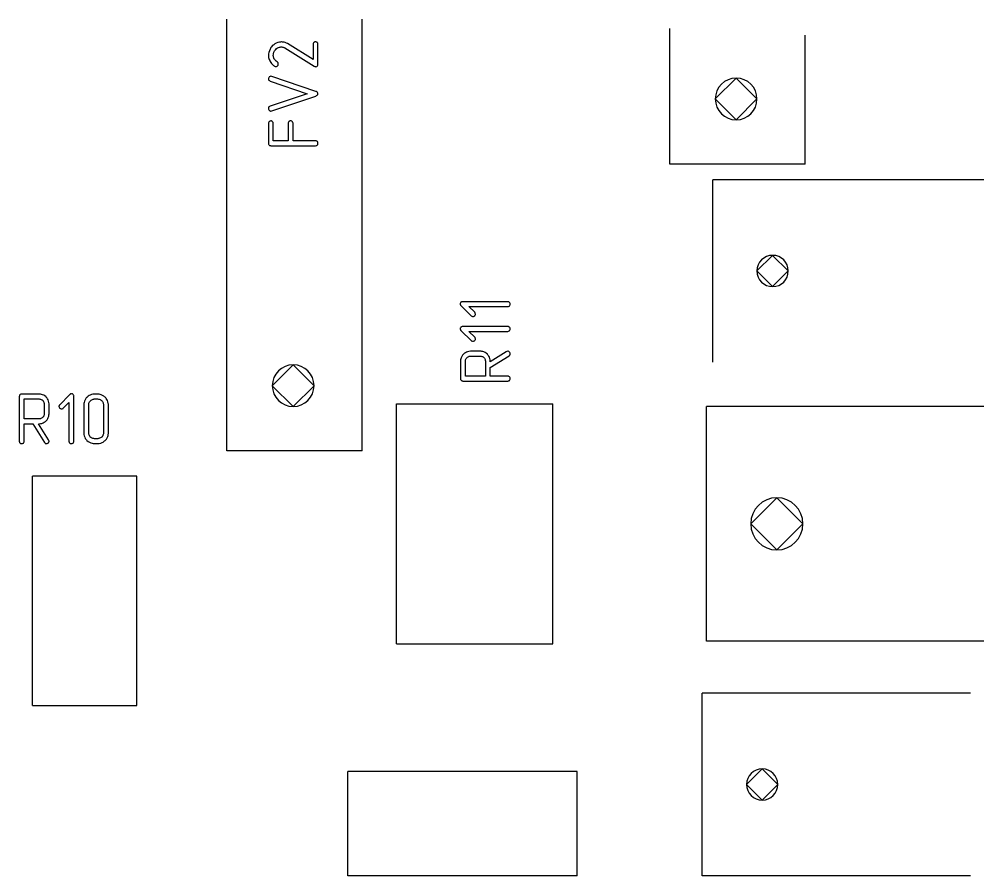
# Model space of a CAD drawing. Header units: inches. Extents: x 0 to 594, y -420 to 0.
# Drawn here: x 225.31 to 243.81, y -187.83 to -171.41 of the extents above; entities that cross this region are included whole.
import ezdxf

# ---------------------------------------------------------------- set-up
doc = ezdxf.new("R2010")
doc.units = ezdxf.units.IN
doc.header["$MEASUREMENT"] = 0

msp = doc.modelspace()

# ---------------------------------------------------------------- linework, layer by layer
at = {"color": 18, "true_color": 0x000000}
for p, q in [((229.287, -179.683), (229.287, -171.405)), ((231.887, -179.683), (231.887, -171.405)), ((237.787, -174.183), (237.787, -171.583)), ((240.387, -174.183), (240.387, -171.708)), ((230.161, -171.917), (230.149, -171.933)), ((230.163, -171.916), (230.161, -171.917)), ((230.164, -171.914), (230.163, -171.916)), ((230.168, -171.91), (230.164, -171.914)), ((230.174, -171.904), (230.168, -171.91)), ((230.181, -171.899), (230.174, -171.904)), ((230.19, -171.893), (230.181, -171.899)), ((230.211, -171.878), (230.19, -171.893)), ((230.236, -171.864), (230.211, -171.878)), ((230.267, -171.852), (230.236, -171.864)), ((230.301, -171.842), (230.267, -171.852)), ((230.319, -171.841), (230.301, -171.842)), ((230.338, -171.84), (230.319, -171.841)), ((230.34, -171.84), (230.338, -171.84)), ((230.347, -171.84), (230.34, -171.84)), ((230.359, -171.841), (230.347, -171.84)), ((230.374, -171.844), (230.359, -171.841)), ((230.391, -171.847), (230.374, -171.844)), ((230.411, -171.852), (230.391, -171.847)), ((230.432, -171.861), (230.411, -171.852)), ((230.455, -171.871), (230.432, -171.861)), ((230.944, -172.178), (230.455, -171.871)), ((230.945, -171.871), (230.944, -171.879)), ((230.944, -171.879), (230.944, -172.178)), ((230.951, -171.859), (230.945, -171.871)), ((230.954, -171.855), (230.951, -171.859)), ((230.959, -171.849), (230.954, -171.855)), ((230.962, -171.847), (230.959, -171.849)), ((230.969, -171.842), (230.962, -171.847)), ((230.979, -171.838), (230.969, -171.842)), ((230.992, -171.835), (230.979, -171.838)), ((230.994, -171.835), (230.992, -171.835)), ((231.002, -171.837), (230.994, -171.835)), ((231.011, -171.841), (231.002, -171.837)), ((231.023, -171.848), (231.011, -171.841)), ((231.026, -171.849), (231.023, -171.848)), ((231.03, -171.857), (231.026, -171.849)), ((231.035, -171.866), (231.03, -171.857)), ((231.037, -171.873), (231.035, -171.866)), ((231.038, -171.882), (231.037, -171.873)), ((231.038, -172.271), (231.038, -171.882)), ((230.088, -172.088), (230.087, -172.095)), ((230.087, -172.095), (230.087, -172.106)), ((230.087, -172.095), (230.087, -172.095)), ((230.089, -172.078), (230.088, -172.088)), ((230.091, -172.067), (230.089, -172.078)), ((230.097, -172.041), (230.091, -172.067)), ((230.105, -172.012), (230.097, -172.041)), ((230.118, -171.979), (230.105, -172.012)), ((230.126, -171.964), (230.118, -171.979)), ((230.136, -171.948), (230.126, -171.964)), ((230.149, -171.933), (230.136, -171.948)), ((230.181, -172.099), (230.183, -172.074)), ((230.181, -172.105), (230.181, -172.099)), ((230.183, -172.074), (230.185, -172.062)), ((230.185, -172.062), (230.187, -172.054)), ((230.187, -172.054), (230.19, -172.045)), ((230.19, -172.045), (230.192, -172.04)), ((230.192, -172.04), (230.194, -172.036)), ((230.194, -172.034), (230.205, -172.013)), ((230.194, -172.036), (230.194, -172.034)), ((230.205, -172.013), (230.215, -171.998)), ((230.215, -171.998), (230.221, -171.99)), ((230.221, -171.99), (230.223, -171.986)), ((230.223, -171.986), (230.226, -171.983)), ((230.226, -171.983), (230.228, -171.982)), ((230.228, -171.982), (230.245, -171.967)), ((230.245, -171.967), (230.263, -171.954)), ((230.263, -171.954), (230.281, -171.945)), ((230.281, -171.945), (230.297, -171.94)), ((230.297, -171.94), (230.312, -171.937)), ((230.312, -171.937), (230.323, -171.934)), ((230.323, -171.934), (230.331, -171.934)), ((230.331, -171.934), (230.332, -171.934)), ((230.332, -171.934), (230.333, -171.934)), ((230.333, -171.934), (230.346, -171.935)), ((230.346, -171.935), (230.359, -171.937)), ((230.359, -171.937), (230.371, -171.94)), ((230.371, -171.94), (230.381, -171.943)), ((230.381, -171.943), (230.391, -171.947)), ((230.391, -171.947), (230.398, -171.95)), ((230.398, -171.95), (230.404, -171.951)), ((230.404, -171.951), (230.405, -171.952)), ((230.405, -171.952), (230.965, -172.303)), ((230.087, -172.106), (230.088, -172.124)), ((230.088, -172.124), (230.091, -172.143)), ((230.091, -172.143), (230.094, -172.15)), ((230.094, -172.15), (230.095, -172.155)), ((230.095, -172.155), (230.097, -172.158)), ((230.097, -172.158), (230.097, -172.16)), ((230.097, -172.16), (230.104, -172.179)), ((230.104, -172.179), (230.112, -172.198)), ((230.112, -172.198), (230.115, -172.205)), ((230.115, -172.205), (230.118, -172.21)), ((230.118, -172.21), (230.119, -172.213)), ((230.119, -172.213), (230.12, -172.215)), ((230.12, -172.215), (230.133, -172.234)), ((230.133, -172.234), (230.147, -172.253)), ((230.147, -172.253), (230.161, -172.267)), ((230.161, -172.267), (230.174, -172.279)), ((230.174, -172.279), (230.185, -172.291)), ((230.183, -172.112), (230.181, -172.105)), ((230.184, -172.12), (230.183, -172.112)), ((230.185, -172.131), (230.184, -172.12)), ((230.19, -172.143), (230.185, -172.131)), ((230.194, -172.155), (230.19, -172.143)), ((230.201, -172.168), (230.194, -172.155)), ((230.202, -172.169), (230.201, -172.168)), ((230.205, -172.174), (230.202, -172.169)), ((230.209, -172.179), (230.205, -172.174)), ((230.215, -172.188), (230.209, -172.179)), ((230.223, -172.196), (230.215, -172.188)), ((230.233, -172.206), (230.223, -172.196)), ((230.256, -172.223), (230.233, -172.206)), ((230.257, -172.224), (230.256, -172.223)), ((230.261, -172.227), (230.257, -172.224)), ((230.267, -172.233), (230.261, -172.227)), ((230.264, -172.296), (230.271, -172.285)), ((230.273, -172.241), (230.267, -172.233)), ((230.271, -172.285), (230.276, -172.274)), ((230.277, -172.263), (230.273, -172.241)), ((230.276, -172.274), (230.277, -172.265)), ((230.277, -172.265), (230.277, -172.263)), ((231.028, -172.298), (231.034, -172.288)), ((231.034, -172.288), (231.037, -172.279)), ((231.037, -172.279), (231.038, -172.271)), ((230.185, -172.291), (230.195, -172.298)), ((230.195, -172.298), (230.201, -172.302)), ((230.201, -172.302), (230.204, -172.303)), ((230.204, -172.303), (230.215, -172.308)), ((230.215, -172.308), (230.223, -172.31)), ((230.223, -172.31), (230.229, -172.312)), ((230.229, -172.312), (230.23, -172.312)), ((230.23, -172.312), (230.237, -172.31)), ((230.237, -172.31), (230.245, -172.309)), ((230.245, -172.309), (230.254, -172.303)), ((230.254, -172.303), (230.261, -172.299)), ((230.261, -172.299), (230.264, -172.296)), ((230.965, -172.303), (230.979, -172.31)), ((230.979, -172.31), (230.99, -172.313)), ((230.99, -172.313), (230.997, -172.315)), ((230.997, -172.315), (231, -172.315)), ((231, -172.315), (231.013, -172.312)), ((231.013, -172.312), (231.023, -172.306)), ((231.023, -172.306), (231.028, -172.298)), ((230.088, -172.536), (230.087, -172.544)), ((230.087, -172.544), (230.087, -172.547)), ((230.087, -172.544), (230.087, -172.544)), ((230.087, -172.547), (230.088, -172.557)), ((230.092, -172.525), (230.088, -172.536)), ((230.088, -172.557), (230.091, -172.566)), ((230.091, -172.566), (230.095, -172.571)), ((230.099, -172.513), (230.092, -172.525)), ((230.095, -172.571), (230.097, -172.574)), ((230.097, -172.574), (230.105, -172.581)), ((230.102, -172.511), (230.099, -172.513)), ((230.109, -172.506), (230.102, -172.511)), ((230.105, -172.581), (230.112, -172.587)), ((230.119, -172.502), (230.109, -172.506)), ((230.112, -172.587), (230.118, -172.59)), ((230.118, -172.59), (230.12, -172.591)), ((230.133, -172.499), (230.119, -172.502)), ((230.12, -172.591), (230.832, -172.832)), ((230.15, -172.502), (230.133, -172.499)), ((230.997, -172.787), (230.15, -172.502)), ((239.062, -172.533), (238.662, -172.933)), ((239.462, -172.933), (239.062, -172.533)), ((230.832, -172.832), (230.119, -173.072)), ((230.999, -172.787), (230.997, -172.787)), ((231, -172.788), (230.999, -172.787)), ((231.007, -172.791), (231, -172.788)), ((231.017, -172.797), (231.007, -172.791)), ((231.027, -172.804), (231.017, -172.797)), ((231.028, -172.805), (231.027, -172.804)), ((231.031, -172.811), (231.028, -172.805)), ((231.034, -172.819), (231.031, -172.811)), ((231.033, -172.848), (231.035, -172.842)), ((231.038, -172.832), (231.034, -172.819)), ((231.035, -172.842), (231.038, -172.836)), ((231.038, -172.836), (231.038, -172.832)), ((230.15, -173.162), (230.997, -172.877)), ((230.997, -172.877), (231.011, -172.87)), ((231.011, -172.87), (231.021, -172.863)), ((231.021, -172.863), (231.028, -172.856)), ((231.028, -172.856), (231.033, -172.848)), ((238.662, -172.933), (239.062, -173.333)), ((239.062, -173.333), (239.462, -172.933)), ((230.091, -173.091), (230.087, -173.104)), ((230.087, -173.104), (230.087, -173.124)), ((230.087, -173.124), (230.089, -173.131)), ((230.089, -173.131), (230.094, -173.141)), ((230.092, -173.09), (230.091, -173.091)), ((230.097, -173.086), (230.092, -173.09)), ((230.094, -173.141), (230.099, -173.148)), ((230.106, -173.079), (230.097, -173.086)), ((230.099, -173.148), (230.101, -173.151)), ((230.101, -173.151), (230.102, -173.151)), ((230.102, -173.151), (230.113, -173.159)), ((230.119, -173.072), (230.106, -173.079)), ((230.113, -173.159), (230.123, -173.163)), ((230.123, -173.163), (230.13, -173.165)), ((230.13, -173.165), (230.132, -173.165)), ((230.132, -173.165), (230.133, -173.165)), ((230.133, -173.165), (230.15, -173.162)), ((230.088, -173.39), (230.087, -173.399)), ((230.094, -173.379), (230.088, -173.39)), ((230.097, -173.375), (230.094, -173.379)), ((230.102, -173.369), (230.097, -173.375)), ((230.105, -173.366), (230.102, -173.369)), ((230.112, -173.362), (230.105, -173.366)), ((230.122, -173.358), (230.112, -173.362)), ((230.135, -173.355), (230.122, -173.358)), ((230.137, -173.355), (230.135, -173.355)), ((230.144, -173.356), (230.137, -173.355)), ((230.154, -173.361), (230.144, -173.356)), ((230.166, -173.368), (230.154, -173.361)), ((230.168, -173.369), (230.166, -173.368)), ((230.173, -173.376), (230.168, -173.369)), ((230.178, -173.387), (230.173, -173.376)), ((230.18, -173.395), (230.178, -173.387)), ((230.181, -173.403), (230.18, -173.395)), ((230.467, -173.39), (230.466, -173.399)), ((230.472, -173.378), (230.467, -173.39)), ((230.48, -173.366), (230.472, -173.378)), ((230.483, -173.365), (230.48, -173.366)), ((230.49, -173.361), (230.483, -173.365)), ((230.5, -173.356), (230.49, -173.361)), ((230.514, -173.355), (230.5, -173.356)), ((230.517, -173.355), (230.514, -173.355)), ((230.524, -173.356), (230.517, -173.355)), ((230.534, -173.361), (230.524, -173.356)), ((230.545, -173.368), (230.534, -173.361)), ((230.548, -173.369), (230.545, -173.368)), ((230.552, -173.376), (230.548, -173.369)), ((230.557, -173.387), (230.552, -173.376)), ((230.559, -173.395), (230.557, -173.387)), ((230.56, -173.403), (230.559, -173.395)), ((230.087, -173.399), (230.087, -173.784)), ((230.087, -173.399), (230.087, -173.399)), ((230.181, -173.736), (230.181, -173.403)), ((230.466, -173.399), (230.466, -173.736)), ((230.56, -173.736), (230.56, -173.403)), ((230.466, -173.736), (230.181, -173.736)), ((230.992, -173.736), (230.56, -173.736)), ((230.993, -173.736), (230.992, -173.736)), ((230.996, -173.736), (230.993, -173.736)), ((231.004, -173.737), (230.996, -173.736)), ((231.016, -173.741), (231.004, -173.737)), ((231.027, -173.75), (231.016, -173.741)), ((231.028, -173.753), (231.027, -173.75)), ((231.033, -173.758), (231.028, -173.753)), ((231.037, -173.77), (231.033, -173.758)), ((230.087, -173.784), (230.088, -173.799)), ((230.088, -173.799), (230.094, -173.81)), ((230.094, -173.81), (230.102, -173.819)), ((230.102, -173.819), (230.111, -173.824)), ((230.111, -173.824), (230.119, -173.827)), ((230.119, -173.827), (230.128, -173.829)), ((230.128, -173.829), (230.133, -173.83)), ((230.133, -173.83), (230.135, -173.83)), ((230.135, -173.83), (230.992, -173.83)), ((230.992, -173.83), (231.007, -173.827)), ((231.007, -173.827), (231.018, -173.823)), ((231.018, -173.823), (231.024, -173.819)), ((231.024, -173.819), (231.027, -173.816)), ((231.027, -173.816), (231.034, -173.805)), ((231.034, -173.805), (231.037, -173.795)), ((231.038, -173.784), (231.037, -173.77)), ((231.037, -173.795), (231.038, -173.786)), ((231.038, -173.786), (231.038, -173.784)), ((240.387, -174.183), (237.787, -174.183)), ((243.812, -174.483), (238.612, -174.483)), ((238.612, -177.983), (238.612, -174.483)), ((239.762, -175.933), (239.462, -176.233)), ((240.062, -176.233), (239.762, -175.933)), ((239.462, -176.233), (239.762, -176.533)), ((239.762, -176.533), (240.062, -176.233)), ((233.768, -176.854), (233.766, -176.86)), ((233.766, -176.86), (233.766, -176.861)), ((233.766, -176.86), (233.766, -176.86)), ((233.766, -176.861), (233.768, -176.869)), ((233.772, -176.845), (233.768, -176.854)), ((233.768, -176.869), (233.769, -176.877)), ((233.769, -176.877), (233.77, -176.882)), ((233.77, -176.882), (233.772, -176.884)), ((233.78, -176.834), (233.772, -176.845)), ((233.772, -176.884), (233.776, -176.891)), ((233.776, -176.891), (233.782, -176.898)), ((233.783, -176.833), (233.78, -176.834)), ((233.782, -176.898), (233.786, -176.902)), ((233.792, -176.827), (233.783, -176.833)), ((233.786, -176.902), (233.787, -176.903)), ((233.787, -176.903), (233.979, -177.094)), ((233.804, -176.823), (233.792, -176.827)), ((233.821, -176.822), (233.804, -176.823)), ((234.678, -176.822), (233.821, -176.822)), ((234.68, -176.822), (234.678, -176.822)), ((234.678, -176.916), (234.694, -176.913)), ((234.682, -176.822), (234.68, -176.822)), ((234.691, -176.823), (234.682, -176.822)), ((234.702, -176.827), (234.691, -176.823)), ((234.694, -176.913), (234.705, -176.909)), ((234.713, -176.836), (234.702, -176.827)), ((234.705, -176.909), (234.711, -176.905)), ((234.711, -176.905), (234.713, -176.902)), ((234.715, -176.838), (234.713, -176.836)), ((234.713, -176.902), (234.721, -176.891)), ((234.719, -176.844), (234.715, -176.838)), ((234.723, -176.855), (234.719, -176.844)), ((234.721, -176.891), (234.723, -176.881)), ((234.725, -176.869), (234.723, -176.855)), ((234.723, -176.881), (234.725, -176.872)), ((234.725, -176.872), (234.725, -176.869)), ((234.045, -177.026), (233.935, -176.916)), ((233.935, -176.916), (234.678, -176.916)), ((233.979, -177.094), (233.99, -177.102)), ((234.024, -177.105), (234.035, -177.099)), ((234.035, -177.099), (234.042, -177.095)), ((234.042, -177.095), (234.044, -177.092)), ((234.044, -177.092), (234.045, -177.092)), ((234.048, -177.029), (234.045, -177.026)), ((234.045, -177.092), (234.054, -177.081)), ((234.052, -177.036), (234.048, -177.029)), ((234.057, -177.047), (234.052, -177.036)), ((234.054, -177.081), (234.058, -177.07)), ((234.059, -177.06), (234.057, -177.047)), ((234.058, -177.07), (234.059, -177.063)), ((234.059, -177.063), (234.059, -177.06)), ((233.99, -177.102), (234.002, -177.106)), ((234.002, -177.106), (234.009, -177.108)), ((234.009, -177.108), (234.01, -177.108)), ((234.01, -177.108), (234.011, -177.108)), ((234.011, -177.108), (234.018, -177.106)), ((234.018, -177.106), (234.024, -177.105)), ((233.768, -177.329), (233.766, -177.335)), ((233.766, -177.335), (233.766, -177.336)), ((233.766, -177.335), (233.766, -177.335)), ((233.766, -177.336), (233.768, -177.345)), ((233.772, -177.321), (233.768, -177.329)), ((233.768, -177.345), (233.769, -177.352)), ((233.769, -177.352), (233.77, -177.357)), ((233.77, -177.357), (233.772, -177.359)), ((233.78, -177.309), (233.772, -177.321)), ((233.772, -177.359), (233.776, -177.366)), ((233.776, -177.366), (233.782, -177.373)), ((233.783, -177.308), (233.78, -177.309)), ((233.782, -177.373), (233.786, -177.377)), ((233.792, -177.302), (233.783, -177.308)), ((233.786, -177.377), (233.787, -177.378)), ((233.787, -177.378), (233.979, -177.569)), ((233.804, -177.298), (233.792, -177.302)), ((233.821, -177.297), (233.804, -177.298)), ((234.678, -177.297), (233.821, -177.297)), ((234.045, -177.501), (233.935, -177.391)), ((233.935, -177.391), (234.678, -177.391)), ((234.68, -177.297), (234.678, -177.297)), ((234.678, -177.391), (234.694, -177.388)), ((234.682, -177.297), (234.68, -177.297)), ((234.691, -177.298), (234.682, -177.297)), ((234.702, -177.302), (234.691, -177.298)), ((234.694, -177.388), (234.705, -177.384)), ((234.713, -177.311), (234.702, -177.302)), ((234.705, -177.384), (234.711, -177.38)), ((234.711, -177.38), (234.713, -177.377)), ((234.715, -177.314), (234.713, -177.311)), ((234.713, -177.377), (234.721, -177.366)), ((234.719, -177.319), (234.715, -177.314)), ((234.723, -177.33), (234.719, -177.319)), ((234.721, -177.366), (234.723, -177.356)), ((234.725, -177.345), (234.723, -177.33)), ((234.723, -177.356), (234.725, -177.347)), ((234.725, -177.347), (234.725, -177.345)), ((233.979, -177.569), (233.99, -177.577)), ((233.99, -177.577), (234.002, -177.581)), ((234.002, -177.581), (234.009, -177.583)), ((234.009, -177.583), (234.01, -177.583)), ((234.01, -177.583), (234.011, -177.583)), ((234.011, -177.583), (234.018, -177.581)), ((234.018, -177.581), (234.024, -177.58)), ((234.024, -177.58), (234.035, -177.574)), ((234.035, -177.574), (234.042, -177.57)), ((234.042, -177.57), (234.044, -177.567)), ((234.044, -177.567), (234.045, -177.567)), ((234.048, -177.504), (234.045, -177.501)), ((234.045, -177.567), (234.054, -177.556)), ((234.052, -177.511), (234.048, -177.504)), ((234.057, -177.522), (234.052, -177.511)), ((234.054, -177.556), (234.058, -177.545)), ((234.059, -177.535), (234.057, -177.522)), ((234.058, -177.545), (234.059, -177.538)), ((234.059, -177.538), (234.059, -177.535)), ((233.83, -177.829), (233.811, -177.851)), ((233.832, -177.827), (233.83, -177.829)), ((233.839, -177.821), (233.832, -177.827)), ((233.852, -177.811), (233.839, -177.821)), ((233.868, -177.801), (233.852, -177.811)), ((233.887, -177.791), (233.868, -177.801)), ((233.91, -177.782), (233.887, -177.791)), ((233.935, -177.776), (233.91, -177.782)), ((233.964, -177.773), (233.935, -177.776)), ((234.154, -177.773), (233.964, -177.773)), ((234.155, -177.773), (234.154, -177.773)), ((234.157, -177.773), (234.155, -177.773)), ((234.161, -177.773), (234.157, -177.773)), ((234.167, -177.774), (234.161, -177.773)), ((234.182, -177.776), (234.167, -177.774)), ((234.2, -177.78), (234.182, -177.776)), ((234.221, -177.787), (234.2, -177.78)), ((234.244, -177.797), (234.221, -177.787)), ((234.267, -177.811), (234.244, -177.797)), ((234.289, -177.829), (234.267, -177.811)), ((234.292, -177.832), (234.289, -177.829)), ((234.298, -177.839), (234.292, -177.832)), ((234.306, -177.852), (234.298, -177.839)), ((234.651, -177.782), (234.344, -177.973)), ((234.663, -177.777), (234.651, -177.782)), ((234.678, -177.773), (234.663, -177.777)), ((234.68, -177.773), (234.678, -177.773)), ((234.681, -177.773), (234.68, -177.773)), ((234.69, -177.774), (234.681, -177.773)), ((234.701, -177.78), (234.69, -177.774)), ((234.706, -177.783), (234.701, -177.78)), ((234.712, -177.789), (234.706, -177.783)), ((234.713, -177.791), (234.712, -177.789)), ((234.718, -177.798), (234.713, -177.791)), ((234.723, -177.81), (234.718, -177.798)), ((234.722, -177.844), (234.723, -177.837)), ((234.725, -177.824), (234.723, -177.81)), ((234.723, -177.837), (234.725, -177.829)), ((234.725, -177.829), (234.725, -177.824)), ((233.775, -177.951), (233.773, -177.956)), ((233.773, -177.956), (233.773, -178.297)), ((233.773, -177.956), (233.773, -177.956)), ((233.776, -177.935), (233.775, -177.951)), ((233.78, -177.917), (233.776, -177.935)), ((233.787, -177.896), (233.78, -177.917)), ((233.797, -177.873), (233.787, -177.896)), ((233.811, -177.851), (233.797, -177.873)), ((233.868, -177.963), (233.869, -177.949)), ((233.868, -178.25), (233.868, -177.963)), ((233.869, -177.949), (233.872, -177.935)), ((233.869, -177.949), (233.869, -177.949)), ((233.872, -177.935), (233.876, -177.924)), ((233.876, -177.924), (233.882, -177.914)), ((233.882, -177.914), (233.887, -177.907)), ((233.887, -177.907), (233.892, -177.9)), ((233.892, -177.9), (233.894, -177.897)), ((233.894, -177.897), (233.896, -177.896)), ((233.896, -177.896), (233.907, -177.886)), ((233.907, -177.886), (233.918, -177.879)), ((233.918, -177.879), (233.93, -177.875)), ((233.93, -177.875), (233.94, -177.87)), ((233.94, -177.87), (233.949, -177.869)), ((233.949, -177.869), (233.956, -177.868)), ((233.956, -177.868), (233.962, -177.868)), ((233.962, -177.868), (233.964, -177.868)), ((233.964, -177.868), (234.155, -177.868)), ((234.155, -177.868), (234.171, -177.869)), ((234.171, -177.869), (234.183, -177.872)), ((234.183, -177.872), (234.196, -177.876)), ((234.196, -177.876), (234.206, -177.882)), ((234.206, -177.882), (234.213, -177.887)), ((234.213, -177.887), (234.22, -177.891)), ((234.22, -177.891), (234.223, -177.894)), ((234.223, -177.894), (234.224, -177.896)), ((234.224, -177.896), (234.233, -177.907)), ((234.233, -177.907), (234.238, -177.918)), ((234.238, -177.918), (234.244, -177.93)), ((234.244, -177.93), (234.247, -177.939)), ((234.247, -177.939), (234.248, -177.949)), ((234.248, -177.949), (234.25, -177.956)), ((234.25, -177.956), (234.25, -178.25)), ((234.316, -177.868), (234.306, -177.852)), ((234.327, -177.887), (234.316, -177.868)), ((234.336, -177.91), (234.327, -177.887)), ((234.341, -177.937), (234.336, -177.91)), ((234.344, -177.965), (234.341, -177.937)), ((234.344, -178.086), (234.704, -177.862)), ((234.344, -177.973), (234.344, -177.965)), ((234.704, -177.862), (234.712, -177.855)), ((234.712, -177.855), (234.718, -177.849)), ((234.718, -177.849), (234.721, -177.845)), ((234.721, -177.845), (234.722, -177.844)), ((230.562, -178.033), (230.162, -178.433)), ((230.962, -178.433), (230.562, -178.033)), ((234.344, -178.25), (234.344, -178.086)), ((233.773, -178.297), (233.775, -178.313)), ((233.775, -178.313), (233.78, -178.324)), ((233.78, -178.324), (233.789, -178.333)), ((233.789, -178.333), (233.797, -178.338)), ((233.797, -178.338), (233.806, -178.341)), ((233.806, -178.341), (233.814, -178.343)), ((233.814, -178.343), (233.82, -178.344)), ((233.82, -178.344), (233.821, -178.344)), ((233.821, -178.344), (234.678, -178.344)), ((234.25, -178.25), (233.868, -178.25)), ((234.678, -178.25), (234.344, -178.25)), ((234.68, -178.25), (234.678, -178.25)), ((234.678, -178.344), (234.694, -178.341)), ((234.682, -178.25), (234.68, -178.25)), ((234.691, -178.251), (234.682, -178.25)), ((234.702, -178.255), (234.691, -178.251)), ((234.694, -178.341), (234.705, -178.337)), ((234.713, -178.264), (234.702, -178.255)), ((234.705, -178.337), (234.711, -178.333)), ((234.711, -178.333), (234.713, -178.33)), ((234.715, -178.266), (234.713, -178.264)), ((234.713, -178.33), (234.721, -178.319)), ((234.719, -178.272), (234.715, -178.266)), ((234.723, -178.283), (234.719, -178.272)), ((234.721, -178.319), (234.723, -178.309)), ((234.725, -178.297), (234.723, -178.283)), ((234.723, -178.309), (234.725, -178.3)), ((234.725, -178.3), (234.725, -178.297)), ((230.162, -178.433), (230.562, -178.833)), ((230.562, -178.833), (230.962, -178.433)), ((225.308, -178.634), (225.307, -178.64)), ((225.307, -178.64), (225.307, -178.641)), ((225.307, -178.641), (225.307, -179.498)), ((225.31, -178.626), (225.308, -178.634)), ((225.312, -178.617), (225.31, -178.626)), ((225.318, -178.609), (225.312, -178.617)), ((225.326, -178.6), (225.318, -178.609)), ((225.338, -178.595), (225.326, -178.6)), ((225.353, -178.593), (225.338, -178.595)), ((225.694, -178.593), (225.353, -178.593)), ((225.401, -179.07), (225.401, -178.688)), ((225.401, -178.688), (225.687, -178.688)), ((225.687, -178.688), (225.701, -178.689)), ((225.7, -178.595), (225.694, -178.593)), ((225.694, -178.593), (225.694, -178.593)), ((225.716, -178.596), (225.7, -178.595)), ((225.701, -178.689), (225.716, -178.692)), ((225.701, -178.689), (225.701, -178.689)), ((225.734, -178.6), (225.716, -178.596)), ((225.716, -178.692), (225.727, -178.696)), ((225.727, -178.696), (225.737, -178.702)), ((225.755, -178.607), (225.734, -178.6)), ((225.737, -178.702), (225.744, -178.707)), ((225.744, -178.707), (225.751, -178.712)), ((225.751, -178.712), (225.754, -178.715)), ((225.754, -178.715), (225.755, -178.716)), ((225.778, -178.617), (225.755, -178.607)), ((225.755, -178.716), (225.765, -178.727)), ((225.765, -178.727), (225.772, -178.738)), ((225.772, -178.738), (225.776, -178.75)), ((225.776, -178.75), (225.78, -178.76)), ((225.8, -178.631), (225.778, -178.617)), ((225.78, -178.76), (225.782, -178.769)), ((225.821, -178.65), (225.8, -178.631)), ((225.824, -178.652), (225.821, -178.65)), ((225.83, -178.66), (225.824, -178.652)), ((225.84, -178.672), (225.83, -178.66)), ((225.849, -178.688), (225.84, -178.672)), ((225.859, -178.707), (225.849, -178.688)), ((225.869, -178.73), (225.859, -178.707)), ((225.875, -178.755), (225.869, -178.73)), ((225.878, -178.784), (225.875, -178.755)), ((226.272, -178.607), (226.082, -178.799)), ((226.15, -178.865), (226.26, -178.755)), ((226.26, -178.755), (226.26, -179.498)), ((226.274, -178.606), (226.272, -178.607)), ((226.278, -178.602), (226.274, -178.606)), ((226.285, -178.596), (226.278, -178.602)), ((226.292, -178.592), (226.285, -178.596)), ((226.294, -178.59), (226.292, -178.592)), ((226.299, -178.589), (226.294, -178.59)), ((226.306, -178.588), (226.299, -178.589)), ((226.315, -178.586), (226.306, -178.588)), ((226.316, -178.586), (226.315, -178.586)), ((226.322, -178.588), (226.316, -178.586)), ((226.316, -178.586), (226.316, -178.586)), ((226.33, -178.592), (226.322, -178.588)), ((226.341, -178.6), (226.33, -178.592)), ((226.343, -178.603), (226.341, -178.6)), ((226.349, -178.612), (226.343, -178.603)), ((226.353, -178.624), (226.349, -178.612)), ((226.354, -178.641), (226.353, -178.624)), ((226.354, -179.498), (226.354, -178.641)), ((226.55, -178.754), (226.546, -178.774)), ((226.559, -178.731), (226.55, -178.754)), ((226.568, -178.706), (226.559, -178.731)), ((226.584, -178.681), (226.568, -178.706)), ((226.592, -178.669), (226.584, -178.681)), ((226.604, -178.657), (226.592, -178.669)), ((226.605, -178.655), (226.604, -178.657)), ((226.606, -178.654), (226.605, -178.655)), ((226.615, -178.647), (226.606, -178.654)), ((226.628, -178.637), (226.615, -178.647)), ((226.645, -178.624), (226.628, -178.637)), ((226.643, -178.771), (226.647, -178.757)), ((226.667, -178.613), (226.645, -178.624)), ((226.647, -178.757), (226.654, -178.744)), ((226.654, -178.744), (226.66, -178.734)), ((226.66, -178.734), (226.664, -178.727)), ((226.664, -178.727), (226.669, -178.723)), ((226.691, -178.603), (226.667, -178.613)), ((226.669, -178.723), (226.67, -178.722)), ((226.67, -178.722), (226.683, -178.71)), ((226.683, -178.71), (226.697, -178.702)), ((226.721, -178.596), (226.691, -178.603)), ((226.697, -178.702), (226.711, -178.696)), ((226.711, -178.696), (226.723, -178.692)), ((226.736, -178.593), (226.721, -178.596)), ((226.723, -178.692), (226.735, -178.689)), ((226.735, -178.689), (226.743, -178.688)), ((226.817, -178.593), (226.736, -178.593)), ((226.743, -178.688), (226.808, -178.688)), ((226.808, -178.688), (226.826, -178.689)), ((226.822, -178.595), (226.817, -178.593)), ((226.817, -178.593), (226.817, -178.593)), ((226.838, -178.596), (226.822, -178.595)), ((226.826, -178.689), (226.842, -178.693)), ((226.826, -178.689), (226.826, -178.689)), ((226.859, -178.6), (226.838, -178.596)), ((226.842, -178.693), (226.856, -178.699)), ((226.856, -178.699), (226.867, -178.705)), ((226.881, -178.609), (226.859, -178.6)), ((226.867, -178.705), (226.877, -178.71)), ((226.877, -178.71), (226.884, -178.716)), ((226.905, -178.62), (226.881, -178.609)), ((226.884, -178.716), (226.888, -178.72)), ((226.888, -178.72), (226.89, -178.722)), ((226.89, -178.722), (226.901, -178.734)), ((226.901, -178.734), (226.91, -178.748)), ((226.931, -178.634), (226.905, -178.62)), ((226.91, -178.748), (226.915, -178.762)), ((226.915, -178.762), (226.919, -178.775)), ((226.943, -178.644), (226.931, -178.634)), ((226.955, -178.655), (226.943, -178.644)), ((226.956, -178.655), (226.955, -178.655)), ((226.958, -178.658), (226.956, -178.655)), ((226.965, -178.667), (226.958, -178.658)), ((226.974, -178.679), (226.965, -178.667)), ((226.987, -178.696), (226.974, -178.679)), ((226.998, -178.717), (226.987, -178.696)), ((227.008, -178.743), (226.998, -178.717)), ((227.015, -178.772), (227.008, -178.743)), ((225.782, -178.769), (225.783, -178.777)), ((225.783, -178.777), (225.783, -178.782)), ((225.783, -178.782), (225.783, -178.784)), ((225.783, -178.784), (225.783, -178.975)), ((225.878, -178.974), (225.878, -178.784)), ((226.069, -178.822), (226.068, -178.829)), ((226.068, -178.829), (226.068, -178.83)), ((226.068, -178.83), (226.068, -178.832)), ((226.068, -178.832), (226.069, -178.839)), ((226.074, -178.81), (226.069, -178.822)), ((226.069, -178.839), (226.071, -178.844)), ((226.071, -178.844), (226.076, -178.855)), ((226.082, -178.799), (226.074, -178.81)), ((226.076, -178.855), (226.081, -178.863)), ((226.081, -178.863), (226.083, -178.864)), ((226.083, -178.864), (226.083, -178.865)), ((226.083, -178.865), (226.095, -178.874)), ((226.095, -178.874), (226.106, -178.878)), ((226.106, -178.878), (226.113, -178.879)), ((226.113, -178.879), (226.116, -178.879)), ((226.116, -178.879), (226.129, -178.877)), ((226.129, -178.877), (226.14, -178.872)), ((226.14, -178.872), (226.147, -178.868)), ((226.147, -178.868), (226.15, -178.865)), ((226.544, -178.789), (226.543, -178.795)), ((226.543, -178.795), (226.543, -178.799)), ((226.543, -178.799), (226.543, -178.802)), ((226.543, -178.802), (226.543, -178.803)), ((226.543, -178.803), (226.543, -179.336)), ((226.546, -178.774), (226.544, -178.789)), ((226.638, -178.803), (226.639, -178.786)), ((226.638, -179.336), (226.638, -178.803)), ((226.639, -178.786), (226.643, -178.771)), ((226.919, -178.775), (226.922, -178.786)), ((226.922, -178.786), (226.924, -178.795)), ((226.924, -178.795), (226.924, -178.8)), ((226.924, -178.8), (226.924, -178.803)), ((226.924, -178.803), (226.924, -179.336)), ((227.018, -178.788), (227.015, -178.772)), ((227.018, -178.803), (227.018, -178.788)), ((227.018, -179.336), (227.018, -178.803)), ((232.545, -178.783), (235.545, -178.783)), ((232.545, -183.383), (232.545, -178.783)), ((235.545, -183.383), (235.545, -178.783)), ((243.812, -178.833), (238.493, -178.833)), ((238.493, -183.333), (238.493, -178.833)), ((225.694, -179.07), (225.401, -179.07)), ((225.701, -179.068), (225.694, -179.07)), ((225.711, -179.067), (225.701, -179.068)), ((225.721, -179.064), (225.711, -179.067)), ((225.732, -179.058), (225.721, -179.064)), ((225.744, -179.053), (225.732, -179.058)), ((225.755, -179.044), (225.744, -179.053)), ((225.756, -179.043), (225.755, -179.044)), ((225.759, -179.04), (225.756, -179.043)), ((225.763, -179.033), (225.759, -179.04)), ((225.769, -179.026), (225.763, -179.033)), ((225.775, -179.016), (225.769, -179.026)), ((225.779, -179.003), (225.775, -179.016)), ((225.782, -178.991), (225.779, -179.003)), ((225.783, -178.975), (225.782, -178.991)), ((225.783, -179.136), (225.799, -179.126)), ((225.799, -179.126), (225.811, -179.118)), ((225.811, -179.118), (225.818, -179.112)), ((225.818, -179.112), (225.821, -179.109)), ((225.821, -179.109), (225.84, -179.087)), ((225.84, -179.087), (225.854, -179.064)), ((225.854, -179.064), (225.864, -179.042)), ((225.864, -179.042), (225.871, -179.02)), ((225.871, -179.02), (225.875, -179.002)), ((225.875, -179.002), (225.876, -178.987)), ((225.876, -178.987), (225.878, -178.981)), ((225.878, -178.975), (225.878, -178.974)), ((225.878, -178.977), (225.878, -178.975)), ((225.878, -178.981), (225.878, -178.977)), ((225.401, -179.498), (225.401, -179.164)), ((225.401, -179.164), (225.565, -179.164)), ((225.565, -179.164), (225.789, -179.524)), ((225.869, -179.472), (225.677, -179.164)), ((225.677, -179.164), (225.686, -179.164)), ((225.686, -179.164), (225.714, -179.161)), ((225.714, -179.161), (225.741, -179.156)), ((225.741, -179.156), (225.763, -179.147)), ((225.763, -179.147), (225.783, -179.136)), ((225.307, -179.498), (225.31, -179.514)), ((225.4, -179.511), (225.401, -179.503)), ((225.401, -179.5), (225.401, -179.498)), ((225.401, -179.503), (225.401, -179.5)), ((225.873, -179.483), (225.869, -179.472)), ((225.878, -179.498), (225.873, -179.483)), ((225.876, -179.51), (225.878, -179.501)), ((225.878, -179.5), (225.878, -179.498)), ((225.878, -179.501), (225.878, -179.5)), ((226.26, -179.498), (226.263, -179.514)), ((226.353, -179.511), (226.354, -179.503)), ((226.354, -179.5), (226.354, -179.498)), ((226.354, -179.503), (226.354, -179.5)), ((226.543, -179.336), (226.544, -179.353)), ((226.544, -179.353), (226.546, -179.369)), ((226.546, -179.369), (226.553, -179.397)), ((226.553, -179.397), (226.563, -179.422)), ((226.563, -179.422), (226.574, -179.445)), ((226.574, -179.445), (226.585, -179.462)), ((226.585, -179.462), (226.595, -179.474)), ((226.595, -179.474), (226.602, -179.483)), ((226.602, -179.483), (226.605, -179.484)), ((226.605, -179.484), (226.605, -179.486)), ((226.605, -179.486), (226.629, -179.505)), ((226.638, -179.338), (226.638, -179.336)), ((226.638, -179.345), (226.638, -179.338)), ((226.639, -179.353), (226.638, -179.345)), ((226.642, -179.364), (226.639, -179.353)), ((226.646, -179.377), (226.642, -179.364)), ((226.652, -179.391), (226.646, -179.377)), ((226.659, -179.405), (226.652, -179.391)), ((226.67, -179.418), (226.659, -179.405)), ((226.671, -179.419), (226.67, -179.418)), ((226.676, -179.424), (226.671, -179.419)), ((226.683, -179.428), (226.676, -179.424)), ((226.692, -179.433), (226.683, -179.428)), ((226.705, -179.441), (226.692, -179.433)), ((226.719, -179.445), (226.705, -179.441)), ((226.735, -179.449), (226.719, -179.445)), ((226.752, -179.45), (226.735, -179.449)), ((226.817, -179.45), (226.752, -179.45)), ((226.825, -179.449), (226.817, -179.45)), ((226.836, -179.446), (226.825, -179.449)), ((226.848, -179.442), (226.836, -179.446)), ((226.862, -179.436), (226.848, -179.442)), ((226.876, -179.429), (226.862, -179.436)), ((226.888, -179.418), (226.876, -179.429)), ((226.89, -179.417), (226.888, -179.418)), ((226.894, -179.412), (226.89, -179.417)), ((226.9, -179.405), (226.894, -179.412)), ((226.907, -179.395), (226.9, -179.405)), ((226.912, -179.384), (226.907, -179.395)), ((226.918, -179.37), (226.912, -179.384)), ((226.915, -179.514), (226.932, -179.503)), ((226.922, -179.355), (226.918, -179.37)), ((226.924, -179.336), (226.922, -179.355)), ((226.932, -179.503), (226.945, -179.493)), ((226.945, -179.493), (226.953, -179.486)), ((226.953, -179.486), (226.956, -179.483)), ((226.956, -179.483), (226.967, -179.472)), ((226.967, -179.472), (226.977, -179.459)), ((226.977, -179.459), (226.991, -179.433)), ((226.991, -179.433), (227.003, -179.409)), ((227.003, -179.409), (227.011, -179.386)), ((227.011, -179.386), (227.015, -179.366)), ((227.015, -179.366), (227.017, -179.35)), ((227.017, -179.35), (227.018, -179.345)), ((227.018, -179.338), (227.018, -179.336)), ((227.018, -179.34), (227.018, -179.338)), ((227.018, -179.345), (227.018, -179.34)), ((225.31, -179.514), (225.314, -179.525)), ((225.314, -179.525), (225.318, -179.531)), ((225.318, -179.531), (225.321, -179.534)), ((225.321, -179.534), (225.332, -179.541)), ((225.332, -179.541), (225.342, -179.543)), ((225.342, -179.543), (225.35, -179.545)), ((225.35, -179.545), (225.353, -179.545)), ((225.353, -179.545), (225.367, -179.543)), ((225.367, -179.543), (225.379, -179.539)), ((225.379, -179.539), (225.384, -179.535)), ((225.384, -179.535), (225.387, -179.534)), ((225.387, -179.534), (225.396, -179.522)), ((225.396, -179.522), (225.4, -179.511)), ((225.789, -179.524), (225.796, -179.532)), ((225.796, -179.532), (225.802, -179.538)), ((225.802, -179.538), (225.806, -179.541)), ((225.806, -179.541), (225.807, -179.542)), ((225.807, -179.542), (225.814, -179.543)), ((225.814, -179.543), (225.821, -179.545)), ((225.821, -179.545), (225.827, -179.545)), ((225.827, -179.545), (225.841, -179.543)), ((225.841, -179.543), (225.852, -179.538)), ((225.852, -179.538), (225.859, -179.534)), ((225.859, -179.534), (225.862, -179.532)), ((225.862, -179.532), (225.868, -179.526)), ((225.868, -179.526), (225.871, -179.521)), ((225.871, -179.521), (225.876, -179.51)), ((226.263, -179.514), (226.267, -179.525)), ((226.267, -179.525), (226.271, -179.531)), ((226.271, -179.531), (226.274, -179.534)), ((226.274, -179.534), (226.285, -179.541)), ((226.285, -179.541), (226.295, -179.543)), ((226.295, -179.543), (226.303, -179.545)), ((226.303, -179.545), (226.306, -179.545)), ((226.306, -179.545), (226.32, -179.543)), ((226.32, -179.543), (226.332, -179.539)), ((226.332, -179.539), (226.337, -179.535)), ((226.337, -179.535), (226.34, -179.534)), ((226.34, -179.534), (226.349, -179.522)), ((226.349, -179.522), (226.353, -179.511)), ((226.629, -179.505), (226.654, -179.519)), ((226.654, -179.519), (226.678, -179.531)), ((226.678, -179.531), (226.702, -179.538)), ((226.702, -179.538), (226.722, -179.542)), ((226.722, -179.542), (226.738, -179.543)), ((226.738, -179.543), (226.743, -179.545)), ((226.743, -179.545), (226.808, -179.545)), ((226.808, -179.545), (226.824, -179.543)), ((226.824, -179.543), (226.839, -179.542)), ((226.839, -179.542), (226.869, -179.535)), ((226.869, -179.535), (226.894, -179.525)), ((226.894, -179.525), (226.915, -179.514)), ((231.887, -179.683), (229.287, -179.683)), ((225.562, -184.566), (225.562, -180.166)), ((227.562, -180.166), (225.562, -180.166)), ((227.562, -184.566), (227.562, -180.166)), ((239.843, -180.583), (239.343, -181.083)), ((240.343, -181.083), (239.843, -180.583)), ((239.343, -181.083), (239.843, -181.583)), ((239.843, -181.583), (240.343, -181.083)), ((232.545, -183.383), (235.545, -183.383)), ((243.812, -183.333), (238.493, -183.333)), ((243.562, -184.333), (238.412, -184.333)), ((238.412, -187.833), (238.412, -184.333)), ((225.562, -184.566), (227.562, -184.566)), ((239.562, -185.783), (239.262, -186.083)), ((239.862, -186.083), (239.562, -185.783)), ((236.012, -185.833), (231.612, -185.833)), ((231.612, -187.833), (231.612, -185.833)), ((236.012, -187.833), (236.012, -185.833)), ((239.262, -186.083), (239.562, -186.383)), ((239.562, -186.383), (239.862, -186.083)), ((236.012, -187.833), (231.612, -187.833)), ((243.562, -187.833), (238.412, -187.833))]:
    msp.add_line(p, q, dxfattribs=at)
for centre, radius, start, end in [((239.062, -172.933), 0.4, 90, 180), ((239.062, -172.933), 0.4, 0, 90), ((239.062, -172.933), 0.4, 180, 270), ((239.062, -172.933), 0.4, 270, 0), ((239.762, -176.233), 0.3, 90, 180), ((239.762, -176.233), 0.3, 0, 90), ((239.762, -176.233), 0.3, 180, 270), ((239.762, -176.233), 0.3, 270, 0), ((230.562, -178.433), 0.4, 90, 180), ((230.562, -178.433), 0.4, 0, 90), ((230.562, -178.433), 0.4, 180, 270), ((230.562, -178.433), 0.4, 270, 0), ((239.843, -181.083), 0.5, 90, 180), ((239.843, -181.083), 0.5, 0, 90), ((239.843, -181.083), 0.5, 180, 270), ((239.843, -181.083), 0.5, 270, 0), ((239.562, -186.083), 0.3, 90, 180), ((239.562, -186.083), 0.3, 0, 90), ((239.562, -186.083), 0.3, 180, 270), ((239.562, -186.083), 0.3, 270, 0)]:
    msp.add_arc(centre, radius, start, end, dxfattribs=at)

doc.saveas('drawing.dxf')
